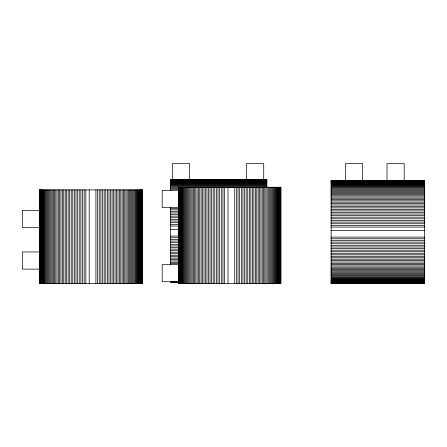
<?xml version="1.0" encoding="UTF-8"?>
<svg xmlns="http://www.w3.org/2000/svg" width="447" height="447" viewBox="0 0 447 447"><rect width="100%" height="100%" fill="white"/><g stroke="black" fill="none" stroke-linecap="round" stroke-linejoin="round"><path stroke-width="0.67" d="M170.659 179.8L266.837 179.8M170.659 179.934L266.837 179.934M170.659 180.13L266.837 180.13M170.659 180.376L266.837 180.376M170.659 180.677L266.837 180.677M331.11 180.845L424.65 180.845M170.659 181.029L266.837 181.029M331.11 180.985L424.65 180.985M331.11 181.175L424.65 181.175M170.659 181.437L266.837 181.437M331.11 181.421L424.65 181.421M331.11 181.722L424.65 181.722M170.659 181.901L266.837 181.901M331.11 182.08L424.65 182.08M170.659 182.415L266.837 182.415M331.11 182.488L424.65 182.488M170.659 182.979L266.837 182.979M331.11 182.946L424.65 182.946M331.11 183.46L424.65 183.46M170.659 183.6L266.837 183.6M331.11 184.03L424.65 184.03M170.659 184.265L266.837 184.265M331.11 184.645L424.65 184.645M170.659 184.985L266.837 184.985M331.11 185.315L424.65 185.315M170.659 185.751L266.837 185.751M331.11 186.03L424.65 186.03M170.659 186.567L266.837 186.567M331.11 186.801L424.65 186.801M170.659 187.433L266.837 187.433L266.837 179.688L170.659 179.688L170.659 190.299M331.11 187.617L424.65 187.617M170.659 188.343L178.325 188.343M331.11 188.478L424.65 188.478M170.659 189.299L178.325 189.299M331.11 189.388L424.65 189.388M178.739 190.377L162.194 190.377L162.194 207.548L178.739 207.548M331.11 190.349L424.65 190.349M331.11 191.35L424.65 191.35M331.11 192.394L424.65 192.394M331.11 193.478L424.65 193.478M331.11 194.607L424.65 194.607M331.11 195.775L424.65 195.775M331.11 196.982L424.65 196.982M331.11 198.228L424.65 198.228M331.11 199.513L424.65 199.513M331.11 200.826L424.65 200.826M331.11 202.178L424.65 202.178M331.11 203.558L424.65 203.558M331.11 204.972L424.65 204.972M331.11 206.413L424.65 206.413M331.11 207.883L424.65 207.883M170.659 208.33L178.325 208.33M331.11 209.375L424.65 209.375M170.659 209.85L178.325 209.85M39.526 210.364L22.35 210.364L22.35 227.534L39.526 227.534M331.11 210.895L424.65 210.895M170.659 211.386L178.325 211.386M331.11 212.437L424.65 212.437M170.659 212.951L178.325 212.951M331.11 214.001L424.65 214.001M170.659 214.532L178.325 214.532M331.11 215.583L424.65 215.583M170.659 216.136L178.325 216.136M331.11 217.181L424.65 217.181M170.659 217.75L178.325 217.75M331.11 218.795L424.65 218.795M170.659 219.382L178.325 219.382M331.11 220.427L424.65 220.427M170.659 221.019L178.325 221.019M331.11 222.07L424.65 222.07M170.659 222.673L178.325 222.673M331.11 223.723L424.65 223.723M170.659 224.338L178.325 224.338M331.11 225.383L424.65 225.383M170.659 226.009L178.325 226.009M331.11 227.054L424.65 227.054M170.659 229.361L178.325 229.361M331.11 230.406L424.65 230.406M170.659 236.072L178.325 236.072M331.11 237.122L424.65 237.122M170.659 237.743L178.325 237.743M331.11 238.787L424.65 238.787M170.659 239.402L178.325 239.402M331.11 240.452L424.65 240.452M170.659 241.056L178.325 241.056M331.11 242.106L424.65 242.106M170.659 242.699L178.325 242.699M331.11 243.749L424.65 243.749M170.659 244.33L178.325 244.33M331.11 245.375L424.65 245.375M170.659 245.945L178.325 245.945M331.11 246.995L424.65 246.995M170.659 247.549L178.325 247.549M331.11 248.593L424.65 248.593M170.659 249.13L178.325 249.13M331.11 250.175L424.65 250.175M170.659 250.689L178.325 250.689M331.11 251.739L424.65 251.739M39.526 251.952L22.35 251.952L22.35 269.128L39.526 269.128M170.659 252.231L178.325 252.231M331.11 253.281L424.65 253.281M170.659 253.751L178.325 253.751M331.11 254.801L424.65 254.801M170.659 255.248L178.325 255.248M331.11 256.293L424.65 256.293M170.659 256.718L178.325 256.718M331.11 257.763L424.65 257.763M170.659 258.154L178.325 258.154M331.11 259.204L424.65 259.204M170.659 259.567L178.325 259.567M331.11 260.618L424.65 260.618M170.659 260.953L178.325 260.953M331.11 261.998L424.65 261.998M170.659 262.3L178.325 262.3M331.11 263.35L424.65 263.35M170.659 263.618L178.325 263.618M178.319 264.574L162.194 264.574L162.194 281.744L178.319 281.744M331.11 264.663L424.65 264.663M331.11 265.943L424.65 265.943M331.11 267.189L424.65 267.189M331.11 268.396L424.65 268.396M331.11 269.563L424.65 269.563M331.11 270.692L424.65 270.692M331.11 271.782L424.65 271.782M331.11 272.826L424.65 272.826M331.11 273.827L424.65 273.827M331.11 274.782L424.65 274.782M331.11 275.693L424.65 275.693M331.11 276.559L424.65 276.559M331.11 277.375L424.65 277.375M331.11 278.14L424.65 278.14M331.11 278.861L424.65 278.861M331.11 279.531L424.65 279.531M331.11 280.146L424.65 280.146M331.11 280.71L424.65 280.71M331.11 281.224L424.65 281.224M178.325 281.403L170.659 281.403L170.659 282.392L178.325 282.392M170.659 281.705L178.325 281.705M331.11 281.688L424.65 281.688M170.659 281.951L178.325 281.951M331.11 282.096L424.65 282.096M331.11 282.448L424.65 282.448M331.11 282.75L424.65 282.75M331.11 282.996L424.65 282.996M331.11 283.191L424.65 283.191M331.11 283.325L424.65 283.325M404.183 180.739L404.183 163.563L387.013 163.563L387.013 180.739M362.595 180.739L362.595 163.563L345.419 163.563L345.419 180.739M280.582 187.265L280.582 283.437M280.336 187.265L280.336 283.437M280.034 187.265L280.034 283.437M279.677 187.265L279.677 283.437M279.269 187.265L279.269 283.437M278.811 187.265L278.811 283.437M278.297 187.265L278.297 283.437M277.727 187.265L277.727 283.437M277.112 187.265L277.112 283.437M276.442 187.265L276.442 283.437M275.726 187.265L275.726 283.437M274.955 187.265L274.955 283.437M274.14 187.265L274.14 283.437M273.279 187.265L273.279 283.437M272.368 187.265L272.368 283.437M271.413 187.265L271.413 283.437M270.407 187.265L270.407 283.437M269.362 187.265L269.362 283.437M268.278 187.265L268.278 283.437M267.15 187.265L267.15 283.437M265.982 187.265L265.982 283.437M264.775 187.265L264.775 283.437M263.719 180.113L263.719 163.563L246.548 163.563L246.548 180.113M263.529 187.265L263.529 283.437M262.244 187.265L262.244 283.437M260.931 187.265L260.931 283.437M259.578 187.265L259.578 283.437M258.198 187.265L258.198 283.437M256.785 187.265L256.785 283.437M255.343 187.265L255.343 283.437M253.874 187.265L253.874 283.437M252.382 187.265L252.382 283.437M250.862 187.265L250.862 283.437M249.32 187.265L249.32 283.437M247.761 187.265L247.761 283.437M246.174 187.265L246.174 283.437M244.576 187.265L244.576 283.437M242.961 187.265L242.961 283.437M241.33 187.265L241.33 283.437M239.687 187.265L239.687 283.437M238.033 187.265L238.033 283.437M236.374 187.265L236.374 283.437M234.703 187.265L234.703 283.437M227.992 187.265L227.992 283.437M224.634 187.265L224.634 283.437M222.969 187.265L222.969 283.437M221.304 187.265L221.304 283.437M219.65 187.265L219.65 283.437M218.007 187.265L218.007 283.437M216.382 187.265L216.382 283.437M214.761 187.265L214.761 283.437M213.163 187.265L213.163 283.437M211.582 187.265L211.582 283.437M210.017 187.265L210.017 283.437M208.475 187.265L208.475 283.437M206.955 187.265L206.955 283.437M205.464 187.265L205.464 283.437M203.994 187.265L203.994 283.437M202.552 187.265L202.552 283.437M201.139 187.265L201.139 283.437M199.759 187.265L199.759 283.437M198.412 187.265L198.412 283.437M197.093 187.265L197.093 283.437M195.814 187.265L195.814 283.437M194.568 187.265L194.568 283.437M193.361 187.265L193.361 283.437M192.193 187.265L192.193 283.437M191.065 187.265L191.065 283.437M189.975 187.265L189.975 283.437M189.522 179.688L189.522 163.563L172.352 163.563L172.352 179.688M188.93 187.265L188.93 283.437M187.93 187.265L187.93 283.437M186.975 187.265L186.975 283.437M186.064 187.265L186.064 283.437M185.198 187.265L185.198 283.437M184.382 187.265L184.382 283.437M183.616 187.265L183.616 283.437M182.896 187.265L182.896 283.437M182.231 187.265L182.231 283.437M181.611 187.265L181.611 283.437M181.046 187.265L181.046 283.437M180.532 187.265L180.532 283.437M180.068 187.265L180.068 283.437M179.66 187.265L179.66 283.437M179.308 187.265L179.308 283.437M179.007 187.265L179.007 283.437M178.761 187.265L178.761 283.437M178.565 187.265L178.565 283.437M178.431 187.265L178.431 283.437M170.659 207.33L170.659 264.965M142.112 189.897L142.112 283.437M141.978 189.897L141.978 283.437M141.788 189.897L141.788 283.437M141.537 189.897L141.537 283.437M141.241 189.897L141.241 283.437M140.883 189.897L140.883 283.437M140.475 189.897L140.475 283.437M140.012 189.897L140.012 283.437M139.498 189.897L139.498 283.437M138.933 189.897L138.933 283.437M138.319 189.897L138.319 283.437M137.648 189.897L137.648 283.437M136.927 189.897L136.927 283.437M136.162 189.897L136.162 283.437M135.346 189.897L135.346 283.437M134.48 189.897L134.48 283.437M133.569 189.897L133.569 283.437M132.614 189.897L132.614 283.437M131.614 189.897L131.614 283.437M130.569 189.897L130.569 283.437M129.485 189.897L129.485 283.437M128.356 189.897L128.356 283.437M127.183 189.897L127.183 283.437M125.976 189.897L125.976 283.437M124.73 189.897L124.73 283.437M123.45 189.897L123.45 283.437M122.137 189.897L122.137 283.437M120.785 189.897L120.785 283.437M119.405 189.897L119.405 283.437M117.991 189.897L117.991 283.437M116.55 189.897L116.55 283.437M115.08 189.897L115.08 283.437M113.588 189.897L113.588 283.437M112.068 189.897L112.068 283.437M110.526 189.897L110.526 283.437M108.962 189.897L108.962 283.437M107.381 189.897L107.381 283.437M105.783 189.897L105.783 283.437M104.168 189.897L104.168 283.437M102.536 189.897L102.536 283.437M100.893 189.897L100.893 283.437M99.24 189.897L99.24 283.437M97.575 189.897L97.575 283.437M95.909 189.897L95.909 283.437M89.193 189.897L89.193 283.437M85.841 189.897L85.841 283.437M84.17 189.897L84.17 283.437M82.511 189.897L82.511 283.437M80.857 189.897L80.857 283.437M79.214 189.897L79.214 283.437M77.582 189.897L77.582 283.437M75.968 189.897L75.968 283.437M74.37 189.897L74.37 283.437M72.788 189.897L72.788 283.437M71.224 189.897L71.224 283.437M69.682 189.897L69.682 283.437M68.162 189.897L68.162 283.437M66.67 189.897L66.67 283.437M65.201 189.897L65.201 283.437M63.759 189.897L63.759 283.437M62.345 189.897L62.345 283.437M60.965 189.897L60.965 283.437M59.613 189.897L59.613 283.437M58.3 189.897L58.3 283.437M57.015 189.897L57.015 283.437M55.774 189.897L55.774 283.437M54.562 189.897L54.562 283.437M53.394 189.897L53.394 283.437M52.265 189.897L52.265 283.437M51.181 189.897L51.181 283.437M50.137 189.897L50.137 283.437M49.136 189.897L49.136 283.437M48.181 189.897L48.181 283.437M47.27 189.897L47.27 283.437M46.404 189.897L46.404 283.437M45.588 189.897L45.588 283.437M44.817 189.897L44.817 283.437M44.102 189.897L44.102 283.437M43.432 189.897L43.432 283.437M42.817 189.897L42.817 283.437M42.247 189.897L42.247 283.437M41.733 189.897L41.733 283.437M41.275 189.897L41.275 283.437M40.867 189.897L40.867 283.437M40.509 189.897L40.509 283.437M40.208 189.897L40.208 283.437M39.962 189.897L39.962 283.437M39.772 189.897L39.772 283.437M39.632 189.897L39.632 283.437M424.65 180.739L331.11 180.739L331.11 283.437L424.65 283.437L424.65 180.739M281.018 187.265L178.319 187.265L178.319 283.437L281.018 283.437L281.018 187.265M142.224 189.897L39.526 189.897L39.526 283.437L142.224 283.437L142.224 189.897"/></g></svg>
